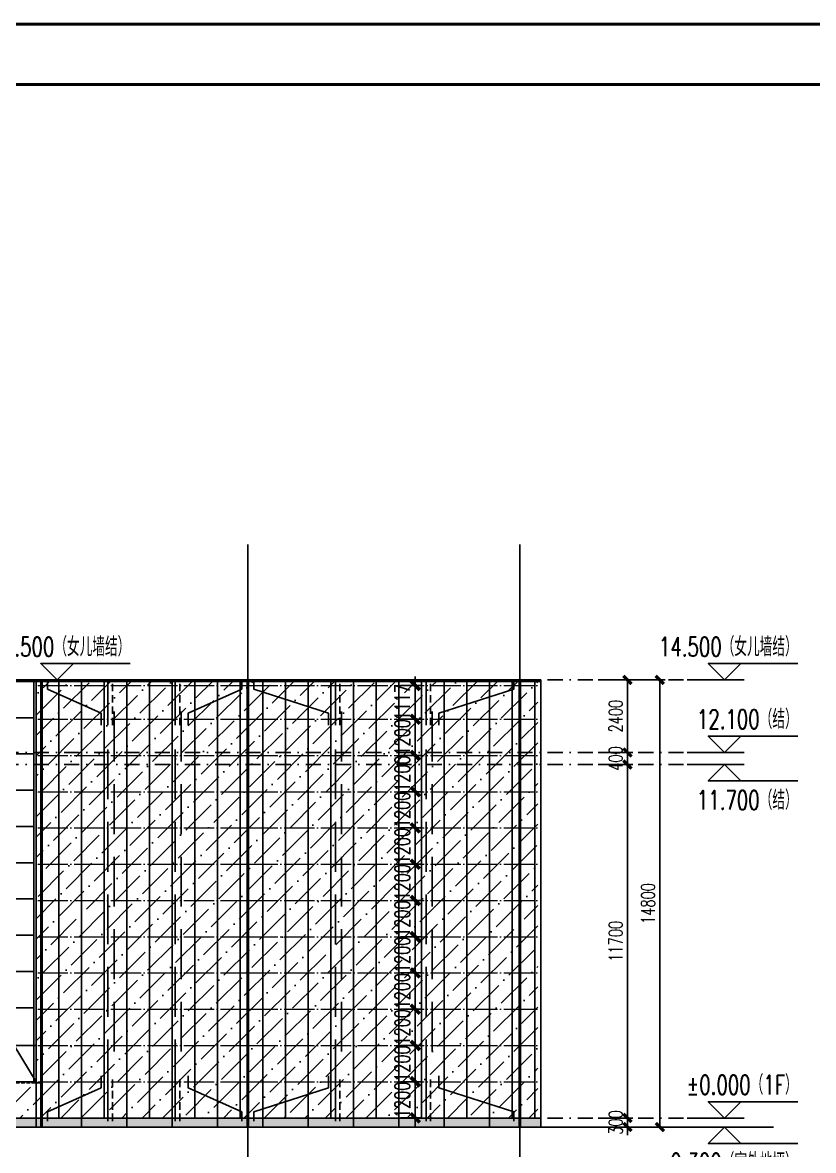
# Model space of a CAD drawing. Extents: x -2072575 to 87763, y -155913 to 742026.
# Drawn here: x -1788151 to -1761984, y 553774 to 591107 of the extents above; entities that cross this region are included whole.
import ezdxf
from ezdxf.enums import TextEntityAlignment as Align

# ---------------------------------------------------------------- set-up
doc = ezdxf.new("R2010")
doc.units = 0
doc.header["$LTSCALE"] = 1000
for name, pattern in [('20剖面图$0$DASH', [0.35, 0.25, -0.1]), ('CENTER', [2, 1.25, -0.25, 0.25, -0.25]), ('DASHDOT', [1, 0.5, -0.25, 0, -0.25]), ('DASHED', [0.75, 0.5, -0.25]), ('DOT', [0.25, 0, -0.25]), ('DOTE', [2.42, 2, -0.2, 0.02, -0.2])]:
    doc.linetypes.add(name, pattern=pattern)
doc.layers.get('Defpoints').update_dxf_attribs({"color": 210})
for name, color, linetype in [('!ZN1-填充-8', 8, 'Continuous'), ('!ZN3-玻璃幕墙-4', 4, 'Continuous'), ('0-cxFrame', 155, 'Continuous'), ('12圆钢+30钢套管撑杆', 3, 'Continuous'), ('12圆钢斜拉条', 30, 'Continuous'), ('12圆钢直拉条', 22, 'Continuous'), ('3符号', 3, 'Continuous'), ('3铝板幕墙', 3, 'Continuous'), ('4玻璃幕墙', 4, 'Continuous'), ('60x60x5钢方管', 6, '20剖面图$0$DASH'), ('A-AXIS-DOTE', 14, 'DOTE'), ('A-AXIS-DP', 126, 'Continuous'), ('A-LIN-V', 9, 'Continuous'), ('AS-WALL', 40, 'Continuous'), ('DIM', 173, 'Continuous'), ('DOT', 8, 'DOT'), ('DOTE', 1, 'CENTER'), ('压型钢板', 23, 'Continuous')]:
    doc.layers.add(name, color=color, linetype=linetype)
for name, color, linetype, lineweight in [('0-cxText', 131, 'Continuous', 25), ('冷弯薄壁C型钢 250x75x20x3.0', 51, 'DOTE', 0), ('梁', 4, 'Continuous', 18)]:
    doc.layers.add(name, color=color, linetype=linetype, lineweight=lineweight)
doc.styles.add('cx_tuming', font='simhei.ttf')
doc.styles.add('cx_tuqian1', font='')
doc.styles.add('DHTEXT-1', font='romans.shx', dxfattribs={"width": 0.7, "bigfont": 'chinese.shx'})
doc.styles.add('卓越符号', font='ROMANS.shx', dxfattribs={"width": 0.7, "bigfont": 'CHINESE.shx'})
doc.styles.add('黑体', font='simhei.ttf', dxfattribs={"height": 12})
doc.styles.get('cx_tuqian1').set_extended_font_data('SimSun')
doc.dimstyles.new('ZN180', dxfattribs={"dimscale": 180, "dimtxt": 2.5, "dimasz": 1.5, "dimexe": 1, "dimexo": 2, "dimgap": 0.9, "dimtad": 1, "dimdec": 0, "dimdsep": 46, "dimtxsty": 'DHTEXT-1', "dimblk": 'ARCHTICK', "dimcen": 2.5, "dimclrd": 173, "dimclre": 173, "dimclrt": 7, "dimazin": 2, "dimtfac": 1, "dimtdec": 0, "dimtix": 1, "dimtmove": 2, "dimatfit": 3, "dimfxl": 0, "dimarcsym": 0})
doc.dimstyles.new('ZN200', dxfattribs={"dimscale": 200, "dimtxt": 2.5, "dimasz": 1.5, "dimexe": 1, "dimexo": 2, "dimgap": 0.9, "dimtad": 1, "dimdec": 0, "dimdsep": 46, "dimtxsty": 'DHTEXT-1', "dimblk": 'ARCHTICK', "dimcen": 2.5, "dimclrd": 173, "dimclre": 173, "dimclrt": 7, "dimazin": 2, "dimtfac": 1, "dimtdec": 0, "dimtix": 1, "dimtmove": 2, "dimatfit": 3, "dimfxl": 0, "dimtolj": 1, "dimtzin": 0, "dimarcsym": 0})
pattern_1 = [(45, (1851725.13, -554847.57), (252.5697, 926.08891), [1190.625, -238.125, 0, -238.125])]

# ---------------------------------------------------------------- blocks, each defined once
blk = doc.blocks.new('_ArchTick')
at = {"color": 0, "linetype": 'ByBlock', "const_width": 0.4}
blk.add_lwpolyline([(-0.5, -0.5), (0.5, 0.5)], dxfattribs=at)
blk = doc.blocks.new('*D55')
at = {"layer": 'Defpoints', "color": 0, "ltscale": 1800, "transparency": 16777216}
for p in [(93300, 14500), (94633, 14500), (93300, -300)]:
    blk.add_point(p, dxfattribs=at)
at = {"layer": 'DIM', "color": 173, "linetype": 'ByBlock', "lineweight": -2, "ltscale": 1800, "transparency": 16777216}
for p, q in [((93660, 14500), (94813, 14500)), ((94633, -300), (94633, 14500)), ((93660, -300), (94813, -300))]:
    blk.add_line(p, q, dxfattribs=at)
at = {"layer": 'DIM', "color": 173, "lineweight": -2, "ltscale": 1800, "transparency": 16777216, "xscale": 270, "yscale": 270, "zscale": 270}
for p, rotation in [((94633, 14500), 90), ((94633, -300), 270)]:
    blk.add_blockref('_ArchTick', p, dxfattribs=dict(at, rotation=rotation))
at = {"layer": 'DIM', "color": 7, "ltscale": 1800, "transparency": 16777216, "insert": (94246, 7100), "char_height": 450, "attachment_point": 5, "rotation": 90, "style": 'DHTEXT-1'}
blk.add_mtext('14800', dxfattribs=at)
blk = doc.blocks.new('*D56')
at = {"layer": 'Defpoints', "color": 0, "ltscale": 1800, "transparency": 16777216}
for p in [(92230, 0), (93563, 0), (92230, -300)]:
    blk.add_point(p, dxfattribs=at)
at = {"layer": 'DIM', "color": 173, "linetype": 'ByBlock', "lineweight": -2, "ltscale": 1800, "transparency": 16777216}
for p, q in [((92590, 0), (93743, 0)), ((93563, 0), (93563, 270)), ((93563, -300), (93563, 0)), ((92590, -300), (93743, -300)), ((93563, -300), (93563, -570))]:
    blk.add_line(p, q, dxfattribs=at)
at = {"layer": 'DIM', "color": 173, "lineweight": -2, "ltscale": 1800, "transparency": 16777216, "xscale": 270, "yscale": 270, "zscale": 270}
for p, rotation in [((93563, 0), 270), ((93563, -300), 90)]:
    blk.add_blockref('_ArchTick', p, dxfattribs=dict(at, rotation=rotation))
at = {"layer": 'DIM', "color": 7, "ltscale": 1800, "transparency": 16777216, "insert": (93176, -150), "char_height": 450, "attachment_point": 5, "rotation": 90, "style": 'DHTEXT-1'}
blk.add_mtext('300', dxfattribs=at)
blk = doc.blocks.new('*D57')
at = {"layer": 'Defpoints', "color": 0, "ltscale": 1800, "transparency": 16777216}
for p in [(92230, 11700), (93563, 11700), (92230, 0)]:
    blk.add_point(p, dxfattribs=at)
at = {"layer": 'DIM', "color": 173, "linetype": 'ByBlock', "lineweight": -2, "ltscale": 1800, "transparency": 16777216}
for p, q in [((92590, 11700), (93743, 11700)), ((93563, 0), (93563, 11700)), ((92590, 0), (93743, 0))]:
    blk.add_line(p, q, dxfattribs=at)
at = {"layer": 'DIM', "color": 173, "lineweight": -2, "ltscale": 1800, "transparency": 16777216, "xscale": 270, "yscale": 270, "zscale": 270}
for p, rotation in [((93563, 11700), 90), ((93563, 0), 270)]:
    blk.add_blockref('_ArchTick', p, dxfattribs=dict(at, rotation=rotation))
at = {"layer": 'DIM', "color": 7, "ltscale": 1800, "transparency": 16777216, "insert": (93176, 5850), "char_height": 450, "attachment_point": 5, "rotation": 90, "style": 'DHTEXT-1'}
blk.add_mtext('11700', dxfattribs=at)
blk = doc.blocks.new('*D58')
at = {"layer": 'Defpoints', "color": 0, "ltscale": 1800, "transparency": 16777216}
for p in [(92230, 12100), (93563, 12100), (92230, 11700)]:
    blk.add_point(p, dxfattribs=at)
at = {"layer": 'DIM', "color": 173, "linetype": 'ByBlock', "lineweight": -2, "ltscale": 1800, "transparency": 16777216}
for p, q in [((93563, 12100), (93563, 12370)), ((92590, 12100), (93743, 12100)), ((93563, 11700), (93563, 12100)), ((92590, 11700), (93743, 11700)), ((93563, 11700), (93563, 11430))]:
    blk.add_line(p, q, dxfattribs=at)
at = {"layer": 'DIM', "color": 173, "lineweight": -2, "ltscale": 1800, "transparency": 16777216, "xscale": 270, "yscale": 270, "zscale": 270}
for p, rotation in [((93563, 12100), 270), ((93563, 11700), 90)]:
    blk.add_blockref('_ArchTick', p, dxfattribs=dict(at, rotation=rotation))
at = {"layer": 'DIM', "color": 7, "ltscale": 1800, "transparency": 16777216, "insert": (93176, 11900), "char_height": 450, "attachment_point": 5, "rotation": 90, "style": 'DHTEXT-1'}
blk.add_mtext('400', dxfattribs=at)
blk = doc.blocks.new('*D59')
at = {"layer": 'Defpoints', "color": 0, "ltscale": 1800, "transparency": 16777216}
for p in [(92230, 14500), (93563, 14500), (92230, 12100)]:
    blk.add_point(p, dxfattribs=at)
at = {"layer": 'DIM', "color": 173, "linetype": 'ByBlock', "lineweight": -2, "ltscale": 1800, "transparency": 16777216}
for p, q in [((92590, 14500), (93743, 14500)), ((93563, 12100), (93563, 14500)), ((92590, 12100), (93743, 12100))]:
    blk.add_line(p, q, dxfattribs=at)
at = {"layer": 'DIM', "color": 173, "lineweight": -2, "ltscale": 1800, "transparency": 16777216, "xscale": 270, "yscale": 270, "zscale": 270}
for p, rotation in [((93563, 14500), 90), ((93563, 12100), 270)]:
    blk.add_blockref('_ArchTick', p, dxfattribs=dict(at, rotation=rotation))
at = {"layer": 'DIM', "color": 7, "ltscale": 1800, "transparency": 16777216, "insert": (93176, 13300), "char_height": 450, "attachment_point": 5, "rotation": 90, "style": 'DHTEXT-1'}
blk.add_mtext('2400', dxfattribs=at)
blk = doc.blocks.new('*U226')
at = {"ltscale": 10}
blk.add_line((3.48, 0), (-6.85, 0), dxfattribs=at)
blk.add_lwpolyline([(3, 3), (0, 0), (-3, 3), (13.45, 3)])
at = {"color": 0, "style": '卓越符号', "width": 0.7, "flags": 8}
blk.add_attdef('±0.000', text='', height=3.5, dxfattribs=at).set_placement((13.45, 4.35), align=Align.RIGHT)
blk = doc.blocks.new('*U227')
at = {"ltscale": 10}
blk.add_line((3.48, 0), (-6.85, 0), dxfattribs=at)
blk.add_lwpolyline([(3, -3), (0, 0), (-3, -3), (13.45, -3)])
at = {"color": 0, "style": '卓越符号', "width": 0.7, "flags": 8}
blk.add_attdef('±0.000', text='', height=3.5, dxfattribs=at).set_placement((13.45, -7.85), align=Align.RIGHT)
blk = doc.blocks.new('TK22.A1 L(Dragon)')
at = {"layer": '0-cxFrame', "color": 7, "const_width": 0.5}
blk.add_lwpolyline([(0, 0), (-841, 0), (-841, 594), (0, 594)], close=True, dxfattribs=at)
at = {"layer": '0-cxFrame', "const_width": 0.5}
blk.add_lwpolyline([(-80, 10), (-821, 10), (-821, 584), (-80, 584)], close=True, dxfattribs=at)
at = {"style": '黑体', "flags": 4}
blk.add_attdef('图幅', text='', height=3.3, dxfattribs=at).set_placement((-40, 3), align=Align.RIGHT)
at = {"layer": '0-cxText', "flags": 4}
for tag, height, style, p in [('建设单位', 3.5, 'cx_tuming', (-45, 240)), ('项目名称', 3.5, 'cx_tuming', (-45, 210)), ('子项名称', 3.5, 'cx_tuming', (-45, 180)), ('工程编号', 3.3, 'cx_tuqian1', (-35, 165)), ('图名1', 3.5, 'cx_tuming', (-45, 87)), ('图名2', 3.5, 'cx_tuming', (-45, 79)), ('图名3', 3.5, 'cx_tuming', (-45, 71)), ('出图日期', 3.3, 'cx_tuqian1', (-39, 60)), ('专业', 3.3, 'cx_tuqian1', (-55, 52)), ('图号', 3.3, 'cx_tuqian1', (-55, 44)), ('版次', 3.3, 'cx_tuqian1', (-20, 44))]:
    blk.add_attdef(tag, text='', height=height, dxfattribs=dict(at, style=style)).set_placement(p, align=Align.MIDDLE)
at = {"layer": 'Defpoints', "color": 6, "flags": 4}
for tag, height, style, p in [('tufu', 3.3, '黑体', (-12, 12)), ('dwfname', 4, 'cx_tuqian1', (-80, 3))]:
    blk.add_attdef(tag, text='', height=height, dxfattribs=dict(at, style=style)).set_placement(p, align=Align.RIGHT)
blk = doc.blocks.new('20250905090325')
at = {"layer": '!ZN1-填充-8'}
h = blk.add_hatch(dxfattribs=at)
h.set_pattern_fill('ANSI36', color=252, scale=300, style=0)
h.set_pattern_definition(pattern_1)
h.paths.add_polyline_path([(74000, 0), (90600, 0), (90600, 14450), (74000, 14450)])
h = blk.add_hatch(dxfattribs=at)
h.set_pattern_fill('ANSI36', color=252, scale=300, style=0)
h.set_pattern_definition(pattern_1)
h.paths.add_polyline_path([(13268, 0), (74000, 0), (74000, 1200), (13268, 1200)])
h = blk.add_hatch(dxfattribs=at)
h.set_pattern_fill('DOTS', color=252, scale=100, style=0)
h.set_pattern_definition([(0, (1861701.26, -554847.57), (79.375, 158.75), [0, -158.75])])
h.paths.add_polyline_path([(11357, 0), (90700, 0), (90700, -300), (11357, -300)])
at = {"layer": '!ZN3-玻璃幕墙-4', "color": 252, "ltscale": 10}
blk.add_lwpolyline([(72540, 1200), (73270, 2400), (74000, 1200)], dxfattribs=at)
at = {"layer": '3铝板幕墙', "color": 252, "ltscale": 2000}
for p, q in [((74000, 0), (74000, -300)), ((75500, 0), (75500, -300)), ((77000, 0), (77000, -300)), ((78500, 0), (78500, -300)), ((80000, 0), (80000, -300)), ((81500, 0), (81500, -300)), ((83000, 0), (83000, -300)), ((84500, 0), (84500, -300)), ((86000, 0), (86000, -300)), ((87500, 0), (87500, -300)), ((89000, 0), (89000, -300))]:
    blk.add_line(p, q, dxfattribs=at)
blk.add_lwpolyline([(11357, 0), (90700, 0), (90700, -300), (11357, -300)], close=True, dxfattribs=at)
at = {"layer": '4玻璃幕墙', "color": 252, "ltscale": 1.5}
for p, q in [((72460, 14450), (74000, 14450)), ((73920, 1200), (73920, 14450)), ((74000, 1200), (74000, 14450)), ((73920, 13250), (72540, 13250)), ((73920, 12050), (72540, 12050)), ((73920, 10850), (72540, 10850)), ((73920, 9650), (72540, 9650)), ((73920, 8450), (72540, 8450)), ((73920, 7250), (72540, 7250)), ((73920, 6050), (72540, 6050)), ((73920, 4850), (72540, 4850)), ((73920, 3650), (72540, 3650)), ((9464, 2400), (74000, 2400))]:
    blk.add_line(p, q, dxfattribs=at)
at = {"layer": '4玻璃幕墙', "color": 252, "ltscale": 10}
blk.add_line((74000, 1200), (13268, 1200), dxfattribs=at)
at = {"layer": '压型钢板', "color": 252, "ltscale": 10}
for p, q in [((74000, 0), (74000, 14500)), ((74750, 0), (74750, 14500)), ((75500, 0), (75500, 14500)), ((76250, 0), (76250, 14500)), ((77000, 0), (77000, 14500)), ((77750, 0), (77750, 14500)), ((78500, 0), (78500, 14500)), ((79250, 0), (79250, 14500)), ((80000, 0), (80000, 14500)), ((80750, 0), (80750, 14500)), ((81500, 0), (81500, 14500)), ((82250, 0), (82250, 14500)), ((83000, 0), (83000, 14500)), ((83750, 0), (83750, 14500)), ((84500, 0), (84500, 14500)), ((85250, 0), (85250, 14500)), ((86000, 0), (86000, 14500)), ((86750, 0), (86750, 14500)), ((87500, 0), (87500, 14500)), ((88250, 0), (88250, 14500)), ((89000, 0), (89000, 14500)), ((89750, 0), (89750, 14500)), ((90500, 0), (90500, 14500)), ((90700, 0), (90700, 14500))]:
    blk.add_line(p, q, dxfattribs=at)
blk = doc.blocks.new('*D3389')
at = {"layer": 'Defpoints', "color": 0, "ltscale": 10, "transparency": 16777216}
for p in [(-1776044, 569165), (-1775158, 569165), (-1776044, 568048)]:
    blk.add_point(p, dxfattribs=at)
at = {"layer": 'DIM', "color": 173, "linetype": 'ByBlock', "lineweight": -2, "ltscale": 10, "transparency": 16777216}
for p, q in [((-1775158, 569165), (-1775158, 569465)), ((-1775644, 569165), (-1774958, 569165)), ((-1775158, 568048), (-1775158, 569165)), ((-1775644, 568048), (-1774958, 568048)), ((-1775158, 568048), (-1775158, 567748))]:
    blk.add_line(p, q, dxfattribs=at)
at = {"layer": 'DIM', "color": 173, "lineweight": -2, "ltscale": 10, "transparency": 16777216, "xscale": 300, "yscale": 300, "zscale": 300}
for p, rotation in [((-1775158, 569165), 270), ((-1775158, 568048), 90)]:
    blk.add_blockref('_ArchTick', p, dxfattribs=dict(at, rotation=rotation))
at = {"layer": 'DIM', "color": 7, "ltscale": 10, "transparency": 16777216, "insert": (-1775588, 568606), "char_height": 500, "attachment_point": 5, "rotation": 90, "style": 'DHTEXT-1'}
blk.add_mtext('\\A1;1117', dxfattribs=at)
blk = doc.blocks.new('*D3390')
at = {"layer": 'Defpoints', "color": 0, "ltscale": 10, "transparency": 16777216}
for p in [(-1776044, 568048), (-1775158, 568048), (-1776044, 566848)]:
    blk.add_point(p, dxfattribs=at)
at = {"layer": 'DIM', "color": 173, "linetype": 'ByBlock', "lineweight": -2, "ltscale": 10, "transparency": 16777216}
for p, q in [((-1775158, 568048), (-1775158, 568348)), ((-1775644, 568048), (-1774958, 568048)), ((-1775158, 566848), (-1775158, 568048)), ((-1775644, 566848), (-1774958, 566848)), ((-1775158, 566848), (-1775158, 566548))]:
    blk.add_line(p, q, dxfattribs=at)
at = {"layer": 'DIM', "color": 173, "lineweight": -2, "ltscale": 10, "transparency": 16777216, "xscale": 300, "yscale": 300, "zscale": 300}
for p, rotation in [((-1775158, 568048), 270), ((-1775158, 566848), 90)]:
    blk.add_blockref('_ArchTick', p, dxfattribs=dict(at, rotation=rotation))
at = {"layer": 'DIM', "color": 7, "ltscale": 10, "transparency": 16777216, "insert": (-1775588, 567448), "char_height": 500, "attachment_point": 5, "rotation": 90, "style": 'DHTEXT-1'}
blk.add_mtext('\\A1;1200', dxfattribs=at)
blk = doc.blocks.new('*D3391')
at = {"layer": 'Defpoints', "color": 0, "ltscale": 10, "transparency": 16777216}
for p in [(-1776044, 566848), (-1775158, 566848), (-1776044, 565648)]:
    blk.add_point(p, dxfattribs=at)
at = {"layer": 'DIM', "color": 173, "linetype": 'ByBlock', "lineweight": -2, "ltscale": 10, "transparency": 16777216}
for p, q in [((-1775158, 566848), (-1775158, 567148)), ((-1775644, 566848), (-1774958, 566848)), ((-1775158, 565648), (-1775158, 566848)), ((-1775644, 565648), (-1774958, 565648)), ((-1775158, 565648), (-1775158, 565348))]:
    blk.add_line(p, q, dxfattribs=at)
at = {"layer": 'DIM', "color": 173, "lineweight": -2, "ltscale": 10, "transparency": 16777216, "xscale": 300, "yscale": 300, "zscale": 300}
for p, rotation in [((-1775158, 566848), 270), ((-1775158, 565648), 90)]:
    blk.add_blockref('_ArchTick', p, dxfattribs=dict(at, rotation=rotation))
at = {"layer": 'DIM', "color": 7, "ltscale": 10, "transparency": 16777216, "insert": (-1775588, 566248), "char_height": 500, "attachment_point": 5, "rotation": 90, "style": 'DHTEXT-1'}
blk.add_mtext('\\A1;1200', dxfattribs=at)
blk = doc.blocks.new('*D3392')
at = {"layer": 'Defpoints', "color": 0, "ltscale": 10, "transparency": 16777216}
for p in [(-1776044, 565648), (-1775158, 565648), (-1776044, 564448)]:
    blk.add_point(p, dxfattribs=at)
at = {"layer": 'DIM', "color": 173, "linetype": 'ByBlock', "lineweight": -2, "ltscale": 10, "transparency": 16777216}
for p, q in [((-1775644, 565648), (-1774958, 565648)), ((-1775158, 565648), (-1775158, 565948)), ((-1775158, 564448), (-1775158, 565648)), ((-1775644, 564448), (-1774958, 564448)), ((-1775158, 564448), (-1775158, 564148))]:
    blk.add_line(p, q, dxfattribs=at)
at = {"layer": 'DIM', "color": 173, "lineweight": -2, "ltscale": 10, "transparency": 16777216, "xscale": 300, "yscale": 300, "zscale": 300}
for p, rotation in [((-1775158, 565648), 270), ((-1775158, 564448), 90)]:
    blk.add_blockref('_ArchTick', p, dxfattribs=dict(at, rotation=rotation))
at = {"layer": 'DIM', "color": 7, "ltscale": 10, "transparency": 16777216, "insert": (-1775588, 565048), "char_height": 500, "attachment_point": 5, "rotation": 90, "style": 'DHTEXT-1'}
blk.add_mtext('\\A1;1200', dxfattribs=at)
blk = doc.blocks.new('*D3393')
at = {"layer": 'Defpoints', "color": 0, "ltscale": 10, "transparency": 16777216}
for p in [(-1776044, 564448), (-1775158, 564448), (-1776044, 563248)]:
    blk.add_point(p, dxfattribs=at)
at = {"layer": 'DIM', "color": 173, "linetype": 'ByBlock', "lineweight": -2, "ltscale": 10, "transparency": 16777216}
for p, q in [((-1775158, 564448), (-1775158, 564748)), ((-1775644, 564448), (-1774958, 564448)), ((-1775158, 563248), (-1775158, 564448)), ((-1775644, 563248), (-1774958, 563248)), ((-1775158, 563248), (-1775158, 562948))]:
    blk.add_line(p, q, dxfattribs=at)
at = {"layer": 'DIM', "color": 173, "lineweight": -2, "ltscale": 10, "transparency": 16777216, "xscale": 300, "yscale": 300, "zscale": 300}
for p, rotation in [((-1775158, 564448), 270), ((-1775158, 563248), 90)]:
    blk.add_blockref('_ArchTick', p, dxfattribs=dict(at, rotation=rotation))
at = {"layer": 'DIM', "color": 7, "ltscale": 10, "transparency": 16777216, "insert": (-1775588, 563848), "char_height": 500, "attachment_point": 5, "rotation": 90, "style": 'DHTEXT-1'}
blk.add_mtext('\\A1;1200', dxfattribs=at)
blk = doc.blocks.new('*D3394')
at = {"layer": 'Defpoints', "color": 0, "ltscale": 10, "transparency": 16777216}
for p in [(-1776044, 563248), (-1775158, 563248), (-1776044, 562048)]:
    blk.add_point(p, dxfattribs=at)
at = {"layer": 'DIM', "color": 173, "linetype": 'ByBlock', "lineweight": -2, "ltscale": 10, "transparency": 16777216}
for p, q in [((-1775158, 563248), (-1775158, 563548)), ((-1775644, 563248), (-1774958, 563248)), ((-1775158, 562048), (-1775158, 563248)), ((-1775644, 562048), (-1774958, 562048)), ((-1775158, 562048), (-1775158, 561748))]:
    blk.add_line(p, q, dxfattribs=at)
at = {"layer": 'DIM', "color": 173, "lineweight": -2, "ltscale": 10, "transparency": 16777216, "xscale": 300, "yscale": 300, "zscale": 300}
for p, rotation in [((-1775158, 563248), 270), ((-1775158, 562048), 90)]:
    blk.add_blockref('_ArchTick', p, dxfattribs=dict(at, rotation=rotation))
at = {"layer": 'DIM', "color": 7, "ltscale": 10, "transparency": 16777216, "insert": (-1775588, 562648), "char_height": 500, "attachment_point": 5, "rotation": 90, "style": 'DHTEXT-1'}
blk.add_mtext('\\A1;1200', dxfattribs=at)
blk = doc.blocks.new('*D3395')
at = {"layer": 'Defpoints', "color": 0, "ltscale": 10, "transparency": 16777216}
for p in [(-1776044, 562048), (-1775158, 562048), (-1776044, 560848)]:
    blk.add_point(p, dxfattribs=at)
at = {"layer": 'DIM', "color": 173, "linetype": 'ByBlock', "lineweight": -2, "ltscale": 10, "transparency": 16777216}
for p, q in [((-1775158, 562048), (-1775158, 562348)), ((-1775644, 562048), (-1774958, 562048)), ((-1775158, 560848), (-1775158, 562048)), ((-1775644, 560848), (-1774958, 560848)), ((-1775158, 560848), (-1775158, 560548))]:
    blk.add_line(p, q, dxfattribs=at)
at = {"layer": 'DIM', "color": 173, "lineweight": -2, "ltscale": 10, "transparency": 16777216, "xscale": 300, "yscale": 300, "zscale": 300}
for p, rotation in [((-1775158, 562048), 270), ((-1775158, 560848), 90)]:
    blk.add_blockref('_ArchTick', p, dxfattribs=dict(at, rotation=rotation))
at = {"layer": 'DIM', "color": 7, "ltscale": 10, "transparency": 16777216, "insert": (-1775588, 561448), "char_height": 500, "attachment_point": 5, "rotation": 90, "style": 'DHTEXT-1'}
blk.add_mtext('\\A1;1200', dxfattribs=at)
blk = doc.blocks.new('*D3396')
at = {"layer": 'Defpoints', "color": 0, "ltscale": 10, "transparency": 16777216}
for p in [(-1776044, 560848), (-1775158, 560848), (-1776044, 559648)]:
    blk.add_point(p, dxfattribs=at)
at = {"layer": 'DIM', "color": 173, "linetype": 'ByBlock', "lineweight": -2, "ltscale": 10, "transparency": 16777216}
for p, q in [((-1775158, 560848), (-1775158, 561148)), ((-1775644, 560848), (-1774958, 560848)), ((-1775158, 559648), (-1775158, 560848)), ((-1775644, 559648), (-1774958, 559648)), ((-1775158, 559648), (-1775158, 559348))]:
    blk.add_line(p, q, dxfattribs=at)
at = {"layer": 'DIM', "color": 173, "lineweight": -2, "ltscale": 10, "transparency": 16777216, "xscale": 300, "yscale": 300, "zscale": 300}
for p, rotation in [((-1775158, 560848), 270), ((-1775158, 559648), 90)]:
    blk.add_blockref('_ArchTick', p, dxfattribs=dict(at, rotation=rotation))
at = {"layer": 'DIM', "color": 7, "ltscale": 10, "transparency": 16777216, "insert": (-1775588, 560248), "char_height": 500, "attachment_point": 5, "rotation": 90, "style": 'DHTEXT-1'}
blk.add_mtext('\\A1;1200', dxfattribs=at)
blk = doc.blocks.new('*D3397')
at = {"layer": 'Defpoints', "color": 0, "ltscale": 10, "transparency": 16777216}
for p in [(-1776044, 559648), (-1775158, 559648), (-1776044, 558448)]:
    blk.add_point(p, dxfattribs=at)
at = {"layer": 'DIM', "color": 173, "linetype": 'ByBlock', "lineweight": -2, "ltscale": 10, "transparency": 16777216}
for p, q in [((-1775644, 559648), (-1774958, 559648)), ((-1775158, 559648), (-1775158, 559948)), ((-1775158, 558448), (-1775158, 559648)), ((-1775644, 558448), (-1774958, 558448)), ((-1775158, 558448), (-1775158, 558148))]:
    blk.add_line(p, q, dxfattribs=at)
at = {"layer": 'DIM', "color": 173, "lineweight": -2, "ltscale": 10, "transparency": 16777216, "xscale": 300, "yscale": 300, "zscale": 300}
for p, rotation in [((-1775158, 559648), 270), ((-1775158, 558448), 90)]:
    blk.add_blockref('_ArchTick', p, dxfattribs=dict(at, rotation=rotation))
at = {"layer": 'DIM', "color": 7, "ltscale": 10, "transparency": 16777216, "insert": (-1775588, 559048), "char_height": 500, "attachment_point": 5, "rotation": 90, "style": 'DHTEXT-1'}
blk.add_mtext('\\A1;1200', dxfattribs=at)
blk = doc.blocks.new('*D3398')
at = {"layer": 'Defpoints', "color": 0, "ltscale": 10, "transparency": 16777216}
for p in [(-1776044, 558448), (-1775158, 558448), (-1776044, 557248)]:
    blk.add_point(p, dxfattribs=at)
at = {"layer": 'DIM', "color": 173, "linetype": 'ByBlock', "lineweight": -2, "ltscale": 10, "transparency": 16777216}
for p, q in [((-1775158, 558448), (-1775158, 558748)), ((-1775644, 558448), (-1774958, 558448)), ((-1775158, 557248), (-1775158, 558448)), ((-1775644, 557248), (-1774958, 557248)), ((-1775158, 557248), (-1775158, 556948))]:
    blk.add_line(p, q, dxfattribs=at)
at = {"layer": 'DIM', "color": 173, "lineweight": -2, "ltscale": 10, "transparency": 16777216, "xscale": 300, "yscale": 300, "zscale": 300}
for p, rotation in [((-1775158, 558448), 270), ((-1775158, 557248), 90)]:
    blk.add_blockref('_ArchTick', p, dxfattribs=dict(at, rotation=rotation))
at = {"layer": 'DIM', "color": 7, "ltscale": 10, "transparency": 16777216, "insert": (-1775588, 557848), "char_height": 500, "attachment_point": 5, "rotation": 90, "style": 'DHTEXT-1'}
blk.add_mtext('\\A1;1200', dxfattribs=at)
blk = doc.blocks.new('*D3399')
at = {"layer": 'Defpoints', "color": 0, "ltscale": 10, "transparency": 16777216}
for p in [(-1776044, 557248), (-1775158, 557248), (-1776044, 556048)]:
    blk.add_point(p, dxfattribs=at)
at = {"layer": 'DIM', "color": 173, "linetype": 'ByBlock', "lineweight": -2, "ltscale": 10, "transparency": 16777216}
for p, q in [((-1775158, 557248), (-1775158, 557548)), ((-1775644, 557248), (-1774958, 557248)), ((-1775158, 556048), (-1775158, 557248)), ((-1775644, 556048), (-1774958, 556048)), ((-1775158, 556048), (-1775158, 555748))]:
    blk.add_line(p, q, dxfattribs=at)
at = {"layer": 'DIM', "color": 173, "lineweight": -2, "ltscale": 10, "transparency": 16777216, "xscale": 300, "yscale": 300, "zscale": 300}
for p, rotation in [((-1775158, 557248), 270), ((-1775158, 556048), 90)]:
    blk.add_blockref('_ArchTick', p, dxfattribs=dict(at, rotation=rotation))
at = {"layer": 'DIM', "color": 7, "ltscale": 10, "transparency": 16777216, "insert": (-1775588, 556648), "char_height": 500, "attachment_point": 5, "rotation": 90, "style": 'DHTEXT-1'}
blk.add_mtext('\\A1;1200', dxfattribs=at)
blk = doc.blocks.new('*D3400')
at = {"layer": 'Defpoints', "color": 0, "ltscale": 10, "transparency": 16777216}
for p in [(-1776044, 556048), (-1775158, 556048), (-1776044, 554848)]:
    blk.add_point(p, dxfattribs=at)
at = {"layer": 'DIM', "color": 173, "linetype": 'ByBlock', "lineweight": -2, "ltscale": 10, "transparency": 16777216}
for p, q in [((-1775158, 556048), (-1775158, 556348)), ((-1775644, 556048), (-1774958, 556048)), ((-1775158, 554848), (-1775158, 556048)), ((-1775644, 554848), (-1774958, 554848)), ((-1775158, 554848), (-1775158, 554548))]:
    blk.add_line(p, q, dxfattribs=at)
at = {"layer": 'DIM', "color": 173, "lineweight": -2, "ltscale": 10, "transparency": 16777216, "xscale": 300, "yscale": 300, "zscale": 300}
for p, rotation in [((-1775158, 556048), 270), ((-1775158, 554848), 90)]:
    blk.add_blockref('_ArchTick', p, dxfattribs=dict(at, rotation=rotation))
at = {"layer": 'DIM', "color": 7, "ltscale": 10, "transparency": 16777216, "insert": (-1775588, 555448), "char_height": 500, "attachment_point": 5, "rotation": 90, "style": 'DHTEXT-1'}
blk.add_mtext('\\A1;1200', dxfattribs=at)
blk = doc.blocks.new('20250821111658')
at = {"layer": 'DOT', "linetype": 'DASHDOT'}
for p, q in [((97423.1, 14500), (-6775, 14500)), ((97423.1, 12100), (-6775, 12100)), ((97423.1, 11700), (-6775, 11700)), ((97423.1, 0), (-6775, 0))]:
    blk.add_line(p, q, dxfattribs=at)
at = {"layer": 'DOTE', "ltscale": 180}
for p, q in [((81000, 18985.3), (81000, -5350)), ((90000, 18985.3), (90000, -5350))]:
    blk.add_line(p, q, dxfattribs=at)
at = {"layer": '3符号', "color": 7}
ref = blk.add_blockref('*U226', (74694.2, 14500), dxfattribs=dict(at, xscale=180, yscale=180, zscale=180, rotation=359.9999999999989))
ref.add_attrib('±0.000', '14.500（女儿墙结）', dxfattribs={"layer": '0', "color": 0, "height": 630, "rotation": 360, "style": '卓越符号', "width": 0.7}).set_placement((77115.2, 15283), align=Align.RIGHT)
ref = blk.add_blockref('*U226', (96775, 14500), dxfattribs=dict(at, xscale=180, yscale=180, zscale=180, rotation=359.9999999999989))
ref.add_attrib('±0.000', '14.500（女儿墙结）', dxfattribs={"layer": '0', "color": 0, "height": 630, "rotation": 360, "style": '卓越符号', "width": 0.7}).set_placement((99196, 15283), align=Align.RIGHT)
ref = blk.add_blockref('*U226', (96775, 12100), dxfattribs=dict(at, xscale=180, yscale=180, zscale=180, rotation=359.9999999999989))
ref.add_attrib('±0.000', '12.100（结）', dxfattribs={"layer": '0', "color": 0, "height": 630, "rotation": 360, "style": '卓越符号', "width": 0.7}).set_placement((99196, 12883), align=Align.RIGHT)
ref = blk.add_blockref('*U227', (96775, 11700), dxfattribs=dict(at, xscale=180, yscale=180, zscale=180, rotation=359.9999999999989))
ref.add_attrib('±0.000', '11.700（结）', dxfattribs={"layer": '0', "color": 0, "height": 630, "style": '卓越符号', "width": 0.7}).set_placement((99196, 10207.4), align=Align.RIGHT)
ref = blk.add_blockref('*U226', (96775, 0), dxfattribs=dict(at, xscale=180, yscale=180, zscale=180, rotation=359.9999999999989))
ref.add_attrib('±0.000', '±0.000（1F）', dxfattribs={"layer": '0', "color": 0, "height": 630, "rotation": 360, "style": '卓越符号', "width": 0.7}).set_placement((99196, 783), align=Align.RIGHT)
ref = blk.add_blockref('*U227', (96775, -300), dxfattribs=dict(at, xscale=180, yscale=180, zscale=180, rotation=359.9999999999989))
ref.add_attrib('±0.000', '-0.300（室外地坪）', dxfattribs={"layer": '0', "color": 0, "height": 630, "style": '卓越符号', "width": 0.7}).set_placement((99196, -1792.6), align=Align.RIGHT)
at = {"layer": 'DIM', "ltscale": 1800}
for p1, p2, picture, middle in [((92230.1, 12100), (92230.1, 14500), '*D59', (93176.4, 13300)), ((93300.1, -300), (93300.1, 14500), '*D55', (94246.4, 7100)), ((92230.1, 11700), (92230.1, 12100), '*D58', (93176.4, 11900)), ((92230.1, 0), (92230.1, 11700), '*D57', (93176.4, 5850)), ((92230.1, -300), (92230.1, 0), '*D56', (93176.4, -150))]:
    dim = blk.add_aligned_dim(p1=p1, p2=p2, distance=-1333.3, dimstyle='ZN180', dxfattribs=at)
    dim.commit()
    dim.dimension.update_dxf_attribs({"geometry": picture, "text_midpoint": middle})

msp = doc.modelspace()

# ---------------------------------------------------------------- linework, layer by layer
at = {"layer": 'A-AXIS-DOTE'}
for p, q in [((-1780701.3, 569347.6), (-1780701.3, 554547.6)), ((-1771701.3, 569347.6), (-1771701.3, 554547.6))]:
    msp.add_line(p, q, dxfattribs=at)
at = {"layer": 'A-LIN-V'}
for p, q in [((-1771001.3, 569347.6), (-1862401.3, 569347.6)), ((-1771001.3, 569347.6), (-1771001.3, 554547.6)), ((-1771001.3, 569297.6), (-1787701.3, 569297.6))]:
    msp.add_line(p, q, dxfattribs=at)
at = {"layer": 'AS-WALL'}
msp.add_line((-1869536.3, 554547.6), (-1763306.3, 554547.6), dxfattribs=at)

# ---------------------------------------------------------------- block references
at = {"layer": '0-cxFrame', "xscale": 200, "yscale": 200, "zscale": 200}
msp.add_blockref('TK22.A1 L(Dragon)', (-1736124.8, 472257.2), dxfattribs=at)
at = {"layer": 'A-AXIS-DP', "ltscale": 2800}
msp.add_blockref('20250821111658', (-1861701.3, 554847.6), dxfattribs=at)

# ---------------------------------------------------------------- next in the draw order: block references
at = {"layer": '3铝板幕墙', "ltscale": 1000}
msp.add_blockref('20250905090325', (-1861701.3, 554847.6), dxfattribs=at)

# ---------------------------------------------------------------- next in the draw order: linework, layer by layer
at = {"layer": '12圆钢+30钢套管撑杆', "color": 3}
for p, q in [((-1785325.8, 567847.6, 0), (-1785325.8, 569347.6, 0)), ((-1783101.8, 567847.6, 0), (-1783101.8, 569347.6, 0)), ((-1777801.3, 567847.6), (-1777801.3, 569347.6)), ((-1774801.3, 567847.6), (-1774801.3, 569347.6)), ((-1785325.8, 554747.6, 0), (-1785325.8, 556247.6, 0)), ((-1783101.8, 554747.6, 0), (-1783101.8, 556247.6, 0)), ((-1777801.3, 554747.6), (-1777801.3, 556247.6)), ((-1774801.3, 554747.6), (-1774801.3, 556247.6))]:
    msp.add_line(p, q, dxfattribs=at)
at = {"layer": '12圆钢+30钢套管撑杆', "color": 3, "linetype": 'DASHED', "ltscale": 0.5}
for p, q in [((-1785175.8, 567847.6, 0), (-1785175.8, 569347.6, 0)), ((-1782951.8, 567847.6, 0), (-1782951.8, 569347.6, 0)), ((-1777651.3, 567847.6), (-1777651.3, 569347.6)), ((-1774651.3, 567847.6), (-1774651.3, 569347.6)), ((-1785175.8, 554747.6, 0), (-1785175.8, 556247.6, 0)), ((-1782951.8, 554747.6, 0), (-1782951.8, 556247.6, 0)), ((-1777651.3, 554747.6), (-1777651.3, 556247.6)), ((-1774651.3, 554747.6), (-1774651.3, 556247.6))]:
    msp.add_line(p, q, dxfattribs=at)
at = {"layer": '12圆钢斜拉条', "ltscale": 1000}
for points in [[(-1787326.3, 569347.6), (-1787326.3, 569047.6), (-1785550.8, 568247.6), (-1785550.8, 567847.6)], [(-1780901.3, 569347.6), (-1780901.3, 569047.6), (-1782676.8, 568247.6), (-1782676.8, 567847.6)], [(-1780501.3, 569347.6), (-1780501.3, 569047.6), (-1778026.3, 568247.6), (-1778026.3, 567847.6)], [(-1771901.3, 569347.6), (-1771901.3, 569047.6), (-1774376.3, 568247.6), (-1774376.3, 567847.6)], [(-1780501.3, 554747.6), (-1780501.3, 555047.6), (-1778026.3, 555847.6), (-1778026.3, 556247.6)], [(-1771901.3, 554747.6), (-1771901.3, 555047.6), (-1774376.3, 555847.6), (-1774376.3, 556247.6)]]:
    msp.add_lwpolyline(points, dxfattribs=at)
at = {"layer": '12圆钢斜拉条', "ltscale": 1000, "elevation": 0}
for points in [[(-1787326.3, 554747.6), (-1787326.3, 555047.6), (-1785550.8, 555847.6), (-1785550.8, 556247.6)], [(-1780901.3, 554747.6), (-1780901.3, 555047.6), (-1782676.8, 555847.6), (-1782676.8, 556247.6)]]:
    msp.add_lwpolyline(points, dxfattribs=at)
at = {"layer": '12圆钢直拉条', "ltscale": 1000}
for p, q in [((-1785125.8, 568297.6, 0), (-1785125.8, 566647.6, 0)), ((-1782901.8, 568297.6, 0), (-1782901.8, 566647.6, 0)), ((-1777601.3, 568297.6), (-1777601.3, 566647.6)), ((-1774601.3, 568297.6), (-1774601.3, 566647.6)), ((-1785325.8, 565397.6, 0), (-1785325.8, 567047.6, 0)), ((-1783101.8, 565397.6, 0), (-1783101.8, 567047.6, 0)), ((-1777801.3, 565397.6), (-1777801.3, 567047.6)), ((-1774801.3, 565397.6), (-1774801.3, 567047.6)), ((-1785125.8, 565897.6, 0), (-1785125.8, 564247.6, 0)), ((-1782901.8, 565897.6, 0), (-1782901.8, 564247.6, 0)), ((-1777601.3, 565897.6), (-1777601.3, 564247.6)), ((-1774601.3, 565897.6), (-1774601.3, 564247.6)), ((-1785325.8, 562997.6, 0), (-1785325.8, 564647.6, 0)), ((-1783101.8, 562997.6, 0), (-1783101.8, 564647.6, 0)), ((-1777801.3, 562997.6), (-1777801.3, 564647.6)), ((-1774801.3, 562997.6), (-1774801.3, 564647.6)), ((-1785125.8, 563497.6, 0), (-1785125.8, 561847.6, 0)), ((-1782901.8, 563497.6, 0), (-1782901.8, 561847.6, 0)), ((-1777601.3, 563497.6), (-1777601.3, 561847.6)), ((-1774601.3, 563497.6), (-1774601.3, 561847.6)), ((-1785325.8, 560597.6, 0), (-1785325.8, 562247.6, 0)), ((-1783101.8, 560597.6, 0), (-1783101.8, 562247.6, 0)), ((-1777801.3, 560597.6), (-1777801.3, 562247.6)), ((-1774801.3, 560597.6), (-1774801.3, 562247.6)), ((-1785125.8, 561097.6, 0), (-1785125.8, 559447.6, 0)), ((-1782901.8, 561097.6, 0), (-1782901.8, 559447.6, 0)), ((-1777601.3, 561097.6), (-1777601.3, 559447.6)), ((-1774601.3, 561097.6), (-1774601.3, 559447.6)), ((-1785325.8, 558197.6, 0), (-1785325.8, 559847.6, 0)), ((-1783101.8, 558197.6, 0), (-1783101.8, 559847.6, 0)), ((-1777801.3, 558197.6), (-1777801.3, 559847.6)), ((-1774801.3, 558197.6), (-1774801.3, 559847.6)), ((-1785125.8, 558697.6, 0), (-1785125.8, 557047.6, 0)), ((-1782901.8, 558697.6, 0), (-1782901.8, 557047.6, 0)), ((-1777601.3, 558697.6), (-1777601.3, 557047.6)), ((-1774601.3, 558697.6), (-1774601.3, 557047.6)), ((-1785325.8, 555797.6, 0), (-1785325.8, 557447.6, 0)), ((-1783101.8, 555797.6, 0), (-1783101.8, 557447.6, 0)), ((-1777801.3, 555797.6), (-1777801.3, 557447.6)), ((-1774801.3, 555797.6), (-1774801.3, 557447.6))]:
    msp.add_line(p, q, dxfattribs=at)
at = {"layer": '60x60x5钢方管', "ltscale": 0.5}
msp.add_line((-1798701.3, 556010), (-1787526.3, 556010), dxfattribs=at)
at = {"layer": '冷弯薄壁C型钢 250x75x20x3.0', "ltscale": 0.5}
for p, q in [((-1787651.3, 569164.7, 0), (-1780701.3, 569164.7)), ((-1780701.3, 569164.7, 0), (-1771001.3, 569164.7, 0)), ((-1787651.3, 568047.6), (-1780701.3, 568047.6, 0)), ((-1780701.3, 568047.6), (-1771001.3, 568047.6)), ((-1787651.3, 566847.6), (-1780701.3, 566847.6, 0)), ((-1780701.3, 566847.6), (-1771001.3, 566847.6)), ((-1787651.3, 565647.6), (-1780701.3, 565647.6, 0)), ((-1780701.3, 565647.6), (-1771001.3, 565647.6)), ((-1787651.3, 564447.6), (-1780701.3, 564447.6, 0)), ((-1780701.3, 564447.6), (-1771001.3, 564447.6)), ((-1787651.3, 563247.6), (-1780701.3, 563247.6, 0)), ((-1780701.3, 563247.6), (-1771001.3, 563247.6)), ((-1787651.3, 562047.6), (-1780701.3, 562047.6, 0)), ((-1780701.3, 562047.6), (-1771001.3, 562047.6)), ((-1787651.3, 560847.6), (-1780701.3, 560847.6, 0)), ((-1780701.3, 560847.6), (-1771001.3, 560847.6)), ((-1787651.3, 559647.6), (-1780701.3, 559647.6, 0)), ((-1780701.3, 559647.6), (-1771001.3, 559647.6)), ((-1787651.3, 558447.6), (-1780701.3, 558447.6, 0)), ((-1780701.3, 558447.6), (-1771001.3, 558447.6)), ((-1787651.3, 557247.6), (-1780701.3, 557247.6, 0)), ((-1780701.3, 557247.6), (-1771001.3, 557247.6)), ((-1787651.3, 556047.6), (-1780701.3, 556047.6, 0)), ((-1780701.3, 556047.6), (-1771001.3, 556047.6)), ((-1798701.3, 554847.6), (-1787526.3, 554847.6, 0)), ((-1787526.3, 554847.6, 0), (-1780701.3, 554847.6, 0)), ((-1780701.3, 554847.6), (-1771001.3, 554847.6))]:
    msp.add_line(p, q, dxfattribs=at)
at = {"layer": '梁', "color": 1, "ltscale": 10, "const_width": 100}
msp.add_lwpolyline([(-1787526.3, 569347.6), (-1787526.3, 554547.6)], dxfattribs=at)
at = {"layer": '梁', "ltscale": 10, "const_width": 100}
for points in [[(-1780701.3, 569347.6), (-1780701.3, 554547.6)], [(-1771701.3, 569347.6), (-1771701.3, 554547.6)]]:
    msp.add_lwpolyline(points, dxfattribs=at)

# ---------------------------------------------------------------- next in the draw order: dimensions: what is measured, and where the dimension line sits
at = {"layer": 'DIM', "ltscale": 10}
for base, p1, p2, picture, middle in [((-1775157.9, 569164.7), (-1776043.8, 568047.6), (-1776043.8, 569164.7), '*D3389', (-1775587.9, 568606.1)), ((-1775157.9, 568047.6), (-1776043.8, 566847.6), (-1776043.8, 568047.6), '*D3390', (-1775587.9, 567447.6)), ((-1775157.9, 566847.6), (-1776043.8, 565647.6), (-1776043.8, 566847.6), '*D3391', (-1775587.9, 566247.6)), ((-1775157.9, 565647.6), (-1776043.8, 564447.6), (-1776043.8, 565647.6), '*D3392', (-1775587.9, 565047.6)), ((-1775157.9, 564447.6), (-1776043.8, 563247.6), (-1776043.8, 564447.6), '*D3393', (-1775587.9, 563847.6)), ((-1775157.9, 563247.6), (-1776043.8, 562047.6), (-1776043.8, 563247.6), '*D3394', (-1775587.9, 562647.6)), ((-1775157.9, 562047.6), (-1776043.8, 560847.6), (-1776043.8, 562047.6), '*D3395', (-1775587.9, 561447.6)), ((-1775157.9, 560847.6), (-1776043.8, 559647.6), (-1776043.8, 560847.6), '*D3396', (-1775587.9, 560247.6)), ((-1775157.9, 559647.6), (-1776043.8, 558447.6), (-1776043.8, 559647.6), '*D3397', (-1775587.9, 559047.6)), ((-1775157.9, 558447.6), (-1776043.8, 557247.6), (-1776043.8, 558447.6), '*D3398', (-1775587.9, 557847.6)), ((-1775157.9, 557247.6), (-1776043.8, 556047.6), (-1776043.8, 557247.6), '*D3399', (-1775587.9, 556647.6)), ((-1775157.9, 556047.6), (-1776043.8, 554847.6), (-1776043.8, 556047.6), '*D3400', (-1775587.9, 555447.6))]:
    dim = msp.add_linear_dim(base=base, p1=p1, p2=p2, angle=90, dimstyle='ZN200', override={"dimfxl": 2}, dxfattribs=at)
    dim.commit()
    dim.dimension.update_dxf_attribs({"geometry": picture, "text_midpoint": middle})

doc.saveas('drawing.dxf')
